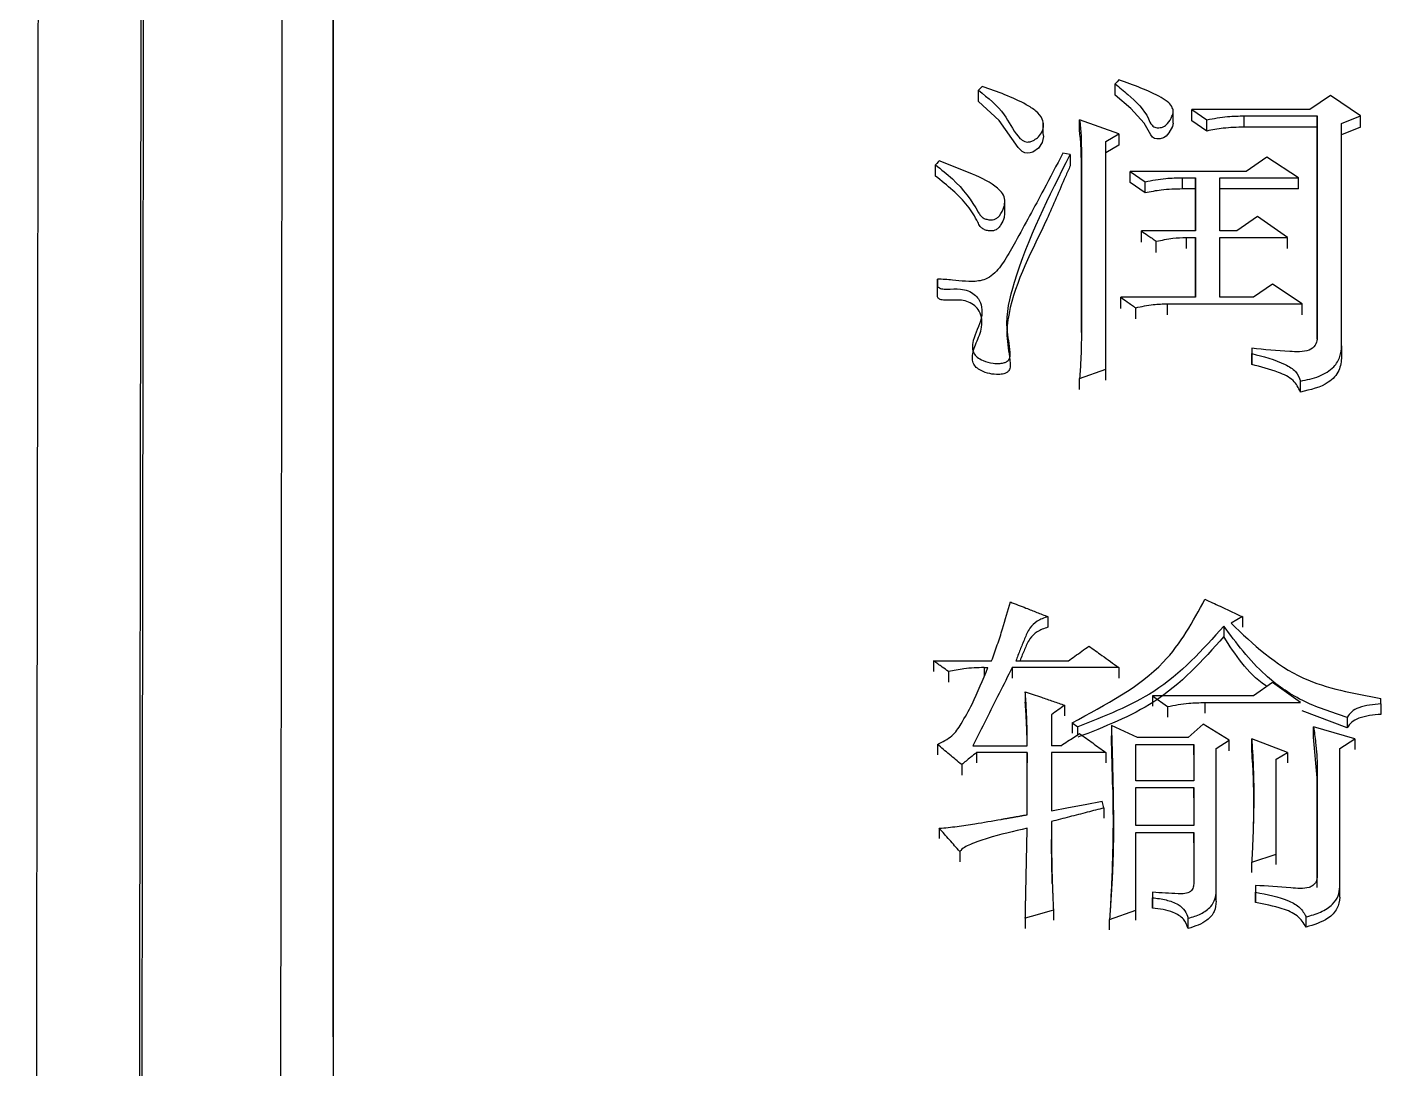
# Model space of a CAD drawing. Header units: millimetres. Extents: x 2085 to 4229, y 754 to 2271.
# Drawn here: x 2586.85 to 2594.68, y 2084.4 to 2090.42 of the extents above; entities that cross this region are included whole.
import ezdxf

# ---------------------------------------------------------------- set-up
doc = ezdxf.new("R2010")
doc.units = ezdxf.units.MM

msp = doc.modelspace()

# ---------------------------------------------------------------- linework, layer by layer
at = {"color": 7, "linetype": 'Continuous', "lineweight": 25}
for p, q in [((2592.3713, 2090.0774), (2592.3497, 2090.0551)), ((2592.3497, 2089.9898), (2592.3497, 2090.0551)), ((2593.1393, 2090.0268), (2593.1393, 2090.0922)), ((2594.3833, 2090.0255), (2594.2643, 2089.9438)), ((2594.5564, 2089.9067), (2594.3833, 2090.0255)), ((2593.1609, 2089.8027), (2592.9338, 2089.8844)), ((2592.9338, 2089.8193), (2592.9338, 2089.8844)), ((2593.475, 2089.8649), (2593.475, 2089.9305)), ((2593.5828, 2089.9439), (2593.6694, 2089.8844)), ((2594.2643, 2089.9438), (2593.5828, 2089.9439)), ((2593.5828, 2089.8786), (2593.5828, 2089.9439)), ((2593.6694, 2089.8193), (2593.5828, 2089.8786)), ((2593.6694, 2089.8193), (2593.6694, 2089.8844)), ((2593.8857, 2089.9067), (2594.3076, 2089.9067)), ((2593.8857, 2089.8416), (2593.8857, 2089.9067)), ((2594.3076, 2089.9067), (2594.3076, 2088.6173)), ((2594.3076, 2089.8416), (2594.3076, 2089.9067)), ((2594.4482, 2089.8621), (2594.5564, 2089.9067)), ((2594.5564, 2089.8416), (2594.5564, 2089.9067)), ((2592.7229, 2089.8064), (2592.7229, 2089.8715)), ((2593.0852, 2089.758), (2593.1609, 2089.8027)), ((2593.1609, 2089.8027), (2593.1609, 2089.7376)), ((2594.3076, 2089.8416), (2593.8857, 2089.8416)), ((2594.3076, 2088.6172), (2594.3076, 2089.8416)), ((2594.4482, 2088.5794), (2594.4482, 2089.8621)), ((2594.5564, 2089.8416), (2594.4482, 2089.797)), ((2593.0852, 2088.4431), (2593.0852, 2089.758)), ((2593.1609, 2089.7376), (2593.0852, 2089.693)), ((2592.8797, 2089.6835), (2592.8364, 2089.691)), ((2592.8797, 2089.6835), (2592.8797, 2089.6187)), ((2592.9446, 2089.6761), (2592.9446, 2088.6551)), ((2592.9446, 2089.6112), (2592.9446, 2089.6761)), ((2594.0155, 2089.6686), (2593.8965, 2089.5866)), ((2594.1994, 2089.5493), (2594.0155, 2089.6686)), ((2592.1009, 2089.5592), (2592.1009, 2089.624)), ((2592.9446, 2088.6551), (2592.9446, 2089.6112)), ((2593.2259, 2089.5866), (2593.3124, 2089.5269)), ((2593.8965, 2089.5866), (2593.2259, 2089.5866)), ((2593.2259, 2089.5218), (2593.2259, 2089.5866)), ((2593.3124, 2089.4622), (2593.2259, 2089.5218)), ((2593.3124, 2089.4622), (2593.3124, 2089.5269)), ((2593.5287, 2089.5493), (2593.6045, 2089.5493)), ((2593.5287, 2089.4846), (2593.5287, 2089.5493)), ((2593.6045, 2089.4846), (2593.5287, 2089.4846)), ((2593.6045, 2089.5493), (2593.6045, 2089.2425)), ((2593.6045, 2089.4846), (2593.6045, 2089.5493)), ((2593.6045, 2089.2425), (2593.6045, 2089.4846)), ((2593.7451, 2089.5493), (2594.1994, 2089.5493)), ((2593.7451, 2089.2425), (2593.7451, 2089.5493)), ((2594.1994, 2089.4846), (2593.7451, 2089.4846)), ((2594.1994, 2089.4846), (2594.1994, 2089.5493)), ((2592.5017, 2089.3504), (2592.5018, 2089.4152)), ((2593.9614, 2089.3249), (2593.8424, 2089.2425)), ((2594.1345, 2089.205), (2593.9614, 2089.3249)), ((2593.6045, 2089.2425), (2593.2908, 2089.2425)), ((2593.2908, 2089.1782), (2593.2908, 2089.2425)), ((2593.3773, 2089.1183), (2593.3773, 2089.1824)), ((2593.5504, 2089.205), (2593.6045, 2089.205)), ((2593.5504, 2089.205), (2593.5504, 2089.1407)), ((2593.6045, 2089.205), (2593.6045, 2088.859)), ((2593.6045, 2089.1407), (2593.6045, 2089.205)), ((2593.8424, 2089.2425), (2593.7451, 2089.2425)), ((2593.7451, 2089.205), (2594.1345, 2089.205)), ((2593.7451, 2088.859), (2593.7451, 2089.205)), ((2594.1345, 2089.1407), (2594.1345, 2089.205)), ((2593.6045, 2088.859), (2593.6045, 2089.1407)), ((2592.1117, 2088.8705), (2592.1117, 2088.9343)), ((2594.048, 2088.9343), (2593.9398, 2088.859)), ((2594.2211, 2088.8212), (2594.048, 2088.9343)), ((2593.6045, 2088.859), (2593.1718, 2088.859)), ((2593.1718, 2088.7952), (2593.1718, 2088.859)), ((2593.9398, 2088.859), (2593.7451, 2088.859)), ((2593.2583, 2088.735), (2593.2583, 2088.7986)), ((2593.4422, 2088.8212), (2594.2211, 2088.8212)), ((2593.4422, 2088.7575), (2593.4422, 2088.8212)), ((2594.2211, 2088.7576), (2594.2211, 2088.8212)), ((2593.929, 2088.5643), (2593.929, 2088.534)), ((2593.929, 2088.5643), (2593.929, 2088.501)), ((2594.4482, 2088.5794), (2594.4482, 2088.5161)), ((2593.929, 2088.4706), (2593.929, 2088.534)), ((2592.9338, 2088.3899), (2593.0852, 2088.4431)), ((2592.9338, 2088.3269), (2592.9338, 2088.3899)), ((2593.0852, 2088.3799), (2593.0852, 2088.4431)), ((2594.2102, 2088.3116), (2594.2102, 2088.3748)), ((2592.7499, 2087.0144), (2592.7499, 2086.953)), ((2593.8749, 2087.0144), (2593.81, 2086.9758)), ((2593.8749, 2087.0144), (2593.8749, 2086.9533)), ((2593.7667, 2086.9603), (2593.7667, 2086.8992)), ((2592.0901, 2086.759), (2592.4254, 2086.759)), ((2592.0901, 2086.759), (2592.0901, 2086.6982)), ((2592.566, 2086.759), (2592.8689, 2086.759)), ((2592.1766, 2086.6969), (2592.1766, 2086.6362)), ((2592.3821, 2086.7202), (2592.4038, 2086.7202)), ((2592.3821, 2086.7202), (2592.3821, 2086.6705)), ((2593.161, 2086.7202), (2592.5444, 2086.7202)), ((2592.5444, 2086.7202), (2592.5444, 2086.6595)), ((2593.161, 2086.7202), (2593.161, 2086.6595)), ((2594.048, 2086.6348), (2593.9398, 2086.5571)), ((2594.2103, 2086.5182), (2594.048, 2086.6348)), ((2592.6201, 2086.5804), (2592.6201, 2086.5199)), ((2593.3557, 2086.5571), (2593.4422, 2086.4949)), ((2593.9398, 2086.5571), (2593.3557, 2086.5571)), ((2593.3557, 2086.5571), (2593.3557, 2086.4966)), ((2593.6586, 2086.5182), (2594.2103, 2086.5182)), ((2593.6586, 2086.5182), (2593.6586, 2086.4578)), ((2594.6754, 2086.5104), (2594.6754, 2086.5416)), ((2594.6754, 2086.5104), (2594.6754, 2086.45)), ((2592.7716, 2086.4482), (2592.7716, 2086.269)), ((2592.8473, 2086.5027), (2592.8473, 2086.4422)), ((2593.4422, 2086.4949), (2593.4422, 2086.4345)), ((2594.4807, 2086.372), (2594.2205, 2086.4704)), ((2594.4807, 2086.4326), (2594.4807, 2086.3723)), ((2592.8905, 2086.4015), (2592.923, 2086.3781)), ((2592.923, 2086.3321), (2592.923, 2086.3781)), ((2593.2691, 2086.3158), (2593.1177, 2086.3859)), ((2593.1177, 2086.3859), (2593.1177, 2086.3256)), ((2593.6478, 2086.3937), (2593.5612, 2086.3158)), ((2593.7992, 2086.3002), (2593.6478, 2086.3937)), ((2594.524, 2086.308), (2594.286, 2086.3781)), ((2594.286, 2086.3179), (2594.286, 2086.3781)), ((2592.1117, 2086.2767), (2592.1117, 2086.2166)), ((2593.2583, 2086.2768), (2593.5937, 2086.2768)), ((2593.2583, 2086.0659), (2593.2583, 2086.2768)), ((2593.5612, 2086.3158), (2593.2691, 2086.3158)), ((2593.5937, 2086.2768), (2593.5937, 2086.0659)), ((2593.5937, 2086.2166), (2593.5937, 2086.2768)), ((2593.7235, 2086.2534), (2593.7992, 2086.3002)), ((2593.7992, 2086.24), (2593.7992, 2086.3002)), ((2594.1345, 2086.23), (2593.929, 2086.308)), ((2593.929, 2086.2475), (2593.929, 2086.308)), ((2594.3076, 2086.0838), (2594.286, 2086.3175)), ((2594.4374, 2086.2534), (2594.524, 2086.308)), ((2594.524, 2086.308), (2594.524, 2086.2478)), ((2592.3172, 2086.269), (2592.6309, 2086.269)), ((2592.6309, 2086.23), (2592.3389, 2086.23)), ((2592.3389, 2086.23), (2592.3389, 2086.1699)), ((2592.6309, 2085.8701), (2592.6309, 2086.23)), ((2592.6309, 2086.23), (2592.6309, 2086.1699)), ((2592.8256, 2086.269), (2592.7716, 2086.269)), ((2593.0853, 2086.23), (2592.7716, 2086.23)), ((2592.7716, 2086.23), (2592.7716, 2085.8936)), ((2593.0853, 2086.23), (2593.0853, 2086.1699)), ((2593.7235, 2085.4299), (2593.7235, 2086.2534)), ((2593.9329, 2086.1715), (2593.929, 2086.2475)), ((2594.0696, 2086.1909), (2594.1345, 2086.23)), ((2594.1345, 2086.23), (2594.1345, 2086.1699)), ((2594.4374, 2085.4536), (2594.4374, 2086.2534)), ((2592.2523, 2086.1597), (2592.2523, 2086.0997)), ((2594.3076, 2086.1441), (2594.3076, 2085.5087)), ((2594.3076, 2086.0841), (2594.3076, 2086.1441)), ((2593.5937, 2086.0659), (2593.2583, 2086.0659)), ((2594.3076, 2085.4493), (2594.3076, 2086.0838)), ((2593.2583, 2086.0268), (2593.5937, 2086.0268)), ((2593.2583, 2085.8074), (2593.2583, 2086.0268)), ((2593.5937, 2086.0268), (2593.5937, 2085.8074)), ((2593.5937, 2085.967), (2593.5937, 2086.0268)), ((2593.0744, 2085.9093), (2593.0636, 2085.9485)), ((2593.0744, 2085.9093), (2593.0744, 2085.8497)), ((2593.5937, 2085.8074), (2593.2583, 2085.8074)), ((2592.1225, 2085.7917), (2592.1225, 2085.7322)), ((2593.2583, 2085.7681), (2593.5937, 2085.7681)), ((2593.2583, 2085.3195), (2593.2583, 2085.7681)), ((2593.5937, 2085.7681), (2593.5937, 2085.4772)), ((2593.5937, 2085.7087), (2593.5937, 2085.7681)), ((2592.2415, 2085.6582), (2592.2415, 2085.5989)), ((2593.929, 2085.5953), (2594.0696, 2085.6425)), ((2593.929, 2085.5361), (2593.929, 2085.5953)), ((2594.0696, 2085.5832), (2594.0696, 2085.6425)), ((2593.3557, 2085.4221), (2593.3557, 2085.3905)), ((2593.3557, 2085.4221), (2593.3557, 2085.3631)), ((2593.7235, 2085.3709), (2593.7235, 2085.4299)), ((2593.9506, 2085.4614), (2593.9506, 2085.4221)), ((2593.9506, 2085.4614), (2593.9506, 2085.4024)), ((2593.9506, 2085.3627), (2593.9506, 2085.4221)), ((2594.4374, 2085.3945), (2594.4374, 2085.4536)), ((2593.3557, 2085.3312), (2593.3557, 2085.3905)), ((2592.6201, 2085.2722), (2592.6201, 2085.2134)), ((2592.7824, 2085.3195), (2592.7824, 2085.2607)), ((2593.1069, 2085.2643), (2593.2583, 2085.3195)), ((2593.1069, 2085.2055), (2593.1069, 2085.2643)), ((2593.2583, 2085.2607), (2593.2583, 2085.3195)), ((2593.5612, 2085.213), (2593.5612, 2085.2722)), ((2594.2427, 2085.2209), (2594.2427, 2085.2801))]:
    msp.add_line(p, q, dxfattribs=at)
at = {"color": 7, "linetype": 'Continuous', "lineweight": 25, "flags": 128}
for points in [[(2593.1609, 2090.1144), (2593.1501, 2090.1033), (2593.1393, 2090.0922)], [(2592.7213, 2089.805), (2592.7248, 2089.7872), (2592.7181, 2089.7527), (2592.6959, 2089.7211), (2592.6636, 2089.6982), (2592.649, 2089.6928), (2592.6341, 2089.691), (2592.6178, 2089.694), (2592.6026, 2089.7015), (2592.5783, 2089.724), (2592.4691, 2089.8804), (2592.3497, 2089.9898), (2592.3497, 2089.9898)], [(2593.4737, 2089.8651), (2593.4701, 2089.8448), (2593.4501, 2089.8087), (2593.4343, 2089.7898), (2593.4188, 2089.7794), (2593.3994, 2089.7738), (2593.3802, 2089.7736), (2593.3668, 2089.7771), (2593.3557, 2089.784), (2593.345, 2089.7976), (2593.3063, 2089.8644), (2593.2304, 2089.949), (2593.1394, 2090.0268), (2593.1394, 2090.0268)], [(2592.1225, 2089.6463), (2592.117, 2089.6406), (2592.109, 2089.6323), (2592.1009, 2089.6239)], [(2592.1117, 2088.9006), (2592.1117, 2088.9243), (2592.1117, 2088.9645)], [(2592.8905, 2086.4015), (2592.8905, 2086.3746), (2592.8905, 2086.3577), (2592.8905, 2086.3412)], [(2592.7716, 2085.8936), (2592.8689, 2085.9119), (2592.9663, 2085.9302), (2593.0636, 2085.9485)], [(2592.7824, 2085.3195), (2592.7354, 2085.3058), (2592.6884, 2085.2921), (2592.6201, 2085.2722)]]:
    msp.add_lwpolyline(points, dxfattribs=at)
at = {"color": 7, "linetype": 'Continuous', "lineweight": 25}
for points, knots in [([(2588.6191, 2115.6775), (2588.6191, 2115.5735), (2588.6192, 2115.0527), (2588.6192, 2113.6858), (2588.6193, 2111.5259), (2588.6193, 2108.9075), (2588.6194, 2106.445), (2588.6194, 2102.9372), (2588.6194, 2099.7942), (2588.6195, 2095.4791), (2588.6195, 2090.792), (2588.6196, 2085.6598), (2588.6196, 2080.2363), (2588.6197, 2075.6776), (2588.6197, 2069.7551), (2588.6198, 2064.8493), (2588.6199, 2058.1704), (2588.62, 2053.8776), (2588.62, 2050.8765)], [0, 0, 0, 0, 0.020124, 0.100733, 0.181328, 0.221587, 0.302184, 0.342442, 0.423039, 0.463298, 0.543894, 0.624491, 0.664749, 0.745346, 0.785604, 0.8662, 0.906458, 1, 1, 1, 1]), ([(2588.6196, 2084.5875), (2588.6196, 2085.7722), (2588.6195, 2088.0257), (2588.6195, 2092.066), (2588.6195, 2095.7736), (2588.6194, 2100.0082), (2588.6194, 2103.0822), (2588.6194, 2106.4944), (2588.6193, 2109.4718), (2588.6192, 2111.8152), (2588.6192, 2113.7557), (2588.6191, 2114.4894), (2588.6191, 2114.9862)], [0, 0, 0, 0, 0.072858, 0.13859, 0.270184, 0.335916, 0.467513, 0.533245, 0.664841, 0.796434, 0.862166, 1, 1, 1, 1]), ([(2586.9505, 2114.7295), (2586.9506, 2114.7578), (2586.9509, 2114.8462), (2586.9496, 2113.8599), (2586.9466, 2111.847), (2586.942, 2108.7843), (2586.9368, 2105.396), (2586.9317, 2102.0587), (2586.927, 2098.989), (2586.9215, 2095.3456), (2586.9149, 2091.0749), (2586.9077, 2086.4291), (2586.9, 2081.4823), (2586.8918, 2076.312), (2586.8828, 2070.6277), (2586.8729, 2064.4306), (2586.8622, 2057.7468), (2586.8546, 2053.0561), (2586.8508, 2050.662)], [0, 0, 0, 0, 0.039342, 0.122943, 0.206183, 0.289063, 0.371582, 0.416612, 0.465601, 0.518547, 0.575452, 0.636313, 0.690059, 0.746552, 0.805793, 0.867782, 0.932518, 1, 1, 1, 1]), ([(2587.4558, 2050.5265), (2587.4603, 2053.8258), (2587.4695, 2060.4242), (2587.4824, 2069.8543), (2587.4944, 2078.7349), (2587.5054, 2086.8926), (2587.5151, 2094.1929), (2587.5234, 2100.5107), (2587.5301, 2105.7328), (2587.5352, 2109.7893), (2587.5384, 2112.5373), (2587.5398, 2113.9834), (2587.5394, 2113.9601), (2587.5393, 2113.9514)], [0, 0, 0, 0, 0.094309, 0.188619, 0.282928, 0.377238, 0.471547, 0.565857, 0.660166, 0.754475, 0.848785, 0.943094, 1, 1, 1, 1]), ([(2587.4697, 2050.4778), (2587.473, 2052.8635), (2587.4795, 2057.5701), (2587.4888, 2064.3193), (2587.4975, 2070.6619), (2587.5055, 2076.557), (2587.5128, 2081.9877), (2587.5205, 2087.7206), (2587.5282, 2093.4893), (2587.5354, 2098.9696), (2587.5412, 2103.4367), (2587.5457, 2106.9598), (2587.5489, 2109.6218), (2587.5512, 2111.5247), (2587.5525, 2112.7434), (2587.5531, 2113.4604), (2587.5529, 2113.4913), (2587.5528, 2113.506)], [0, 0, 0, 0, 0.06854, 0.13522, 0.200041, 0.263001, 0.324101, 0.38334, 0.468684, 0.549845, 0.626823, 0.699617, 0.768227, 0.832652, 0.892892, 0.948946, 1, 1, 1, 1]), ([(2588.3509, 2112.7522), (2588.351, 2112.7642), (2588.3513, 2112.8765), (2588.351, 2112.5238), (2588.3506, 2111.9539), (2588.35, 2111.4072), (2588.3493, 2110.733), (2588.3483, 2109.9249), (2588.3472, 2108.985), (2588.3459, 2107.9134), (2588.3438, 2106.2039), (2588.3405, 2103.5177), (2588.3353, 2099.3679), (2588.3286, 2094.1516), (2588.3212, 2088.5447), (2588.3136, 2082.8675), (2588.3062, 2077.4004), (2588.298, 2071.3875), (2588.2889, 2064.8399), (2588.2792, 2057.7971), (2588.2724, 2052.8548), (2588.2689, 2050.3407)], [0, 0, 0, 0, 0.008365, 0.077995, 0.107986, 0.138061, 0.168221, 0.198465, 0.228793, 0.259205, 0.289702, 0.358895, 0.433683, 0.514064, 0.600037, 0.66048, 0.723411, 0.788828, 0.856732, 0.927123, 1, 1, 1, 1]), ([(2593.1394, 2090.0922), (2593.1639, 2090.072), (2593.2378, 2090.011), (2593.3195, 2089.9329), (2593.343, 2089.8601), (2593.3615, 2089.8439), (2593.3755, 2089.8388), (2593.3916, 2089.8376), (2593.4091, 2089.8401), (2593.4274, 2089.8479), (2593.4497, 2089.8694), (2593.4654, 2089.8974), (2593.4776, 2089.9291), (2593.4708, 2089.9568), (2593.4486, 2089.9872), (2593.3851, 2090.0259), (2593.2879, 2090.0696), (2593.2034, 2090.0994), (2593.1609, 2090.1144)], [0, 0, 0, 0, 0.109185, 0.329159, 0.383764, 0.397994, 0.412315, 0.428913, 0.44575, 0.465116, 0.490353, 0.552222, 0.585254, 0.61868, 0.660425, 0.720614, 0.859403, 1, 1, 1, 1]), ([(2592.3497, 2090.0551), (2592.4047, 2090.0107), (2592.5022, 2089.9321), (2592.5488, 2089.8189), (2592.5965, 2089.7691), (2592.6169, 2089.7584), (2592.6349, 2089.7547), (2592.6541, 2089.7584), (2592.6755, 2089.7687), (2592.6998, 2089.7877), (2592.7208, 2089.8168), (2592.7269, 2089.8527), (2592.7193, 2089.8946), (2592.6834, 2089.9372), (2592.5699, 2090.0067), (2592.4593, 2090.046), (2592.3713, 2090.0774)], [0, 0, 0, 0, 0.207529, 0.367372, 0.400836, 0.41667, 0.431354, 0.448141, 0.466694, 0.497248, 0.538464, 0.578549, 0.619959, 0.682145, 0.746849, 1, 1, 1, 1]), ([(2592.9338, 2089.8844), (2592.9371, 2089.8549), (2592.9427, 2089.8055), (2592.9439, 2089.7359), (2592.9444, 2089.6961), (2592.9446, 2089.6761)], [0, 0, 0, 0, 0.426865, 0.713404, 1, 1, 1, 1]), ([(2593.6694, 2089.8844), (2593.7091, 2089.8918), (2593.7803, 2089.905), (2593.8534, 2089.9062), (2593.8857, 2089.9067)], [0, 0, 0, 0, 0.558835, 1, 1, 1, 1]), ([(2592.9446, 2089.6112), (2592.9444, 2089.6261), (2592.9439, 2089.6682), (2592.9432, 2089.7377), (2592.9369, 2089.7921), (2592.9338, 2089.8193)], [0, 0, 0, 0, 0.213578, 0.606407, 1, 1, 1, 1]), ([(2593.8857, 2089.8416), (2593.8446, 2089.8407), (2593.7714, 2089.8391), (2593.7005, 2089.8253), (2593.6694, 2089.8193)], [0, 0, 0, 0, 0.561085, 1, 1, 1, 1]), ([(2592.1009, 2089.6239), (2592.1344, 2089.5975), (2592.2358, 2089.5175), (2592.3152, 2089.4133), (2592.359, 2089.3314), (2592.3763, 2089.3168), (2592.3977, 2089.3084), (2592.4196, 2089.3056), (2592.4397, 2089.3081), (2592.4574, 2089.3163), (2592.4806, 2089.3395), (2592.497, 2089.3753), (2592.5049, 2089.4195), (2592.4912, 2089.4584), (2592.4352, 2089.517), (2592.3047, 2089.5772), (2592.1869, 2089.6219), (2592.1225, 2089.6463)], [0, 0, 0, 0, 0.118687, 0.359196, 0.382949, 0.402078, 0.421221, 0.441113, 0.455768, 0.470499, 0.490908, 0.548405, 0.590663, 0.633125, 0.674263, 0.821869, 1, 1, 1, 1]), ([(2592.8364, 2089.691), (2592.8, 2089.6209), (2592.7112, 2089.45), (2592.5985, 2089.244), (2592.5066, 2089.0781), (2592.4526, 2089.0026), (2592.3954, 2088.9626), (2592.3143, 2088.944), (2592.2195, 2088.9583), (2592.1408, 2088.9628), (2592.1117, 2088.9645)], [0, 0, 0, 0, 0.2217717, 0.5408252, 0.6535026, 0.7489436, 0.7896473, 0.8225494, 0.93445, 1, 1, 1, 1]), ([(2592.1117, 2088.9343), (2592.1118, 2088.9309), (2592.1121, 2088.925), (2592.1167, 2088.9175), (2592.1242, 2088.912), (2592.1408, 2088.9065), (2592.1827, 2088.9051), (2592.2349, 2088.91), (2592.2904, 2088.8982), (2592.3266, 2088.8778), (2592.3549, 2088.8454), (2592.3724, 2088.798), (2592.3669, 2088.7144), (2592.3224, 2088.6394), (2592.3117, 2088.5703), (2592.3197, 2088.5368), (2592.3411, 2088.5111), (2592.3802, 2088.4896), (2592.4271, 2088.4772), (2592.47, 2088.4754), (2592.4977, 2088.4803), (2592.5151, 2088.4882), (2592.5259, 2088.4984), (2592.534, 2088.5162), (2592.5317, 2088.5765), (2592.4973, 2088.7207), (2592.5928, 2089.1188), (2592.7575, 2089.4429), (2592.8797, 2089.6835)], [0, 0, 0, 0, 0.005261, 0.008837, 0.012422, 0.017277, 0.029828, 0.061172, 0.078769, 0.096459, 0.112862, 0.137643, 0.170618, 0.238675, 0.261666, 0.275651, 0.289759, 0.306991, 0.331345, 0.347224, 0.357105, 0.364402, 0.370592, 0.376767, 0.392657, 0.46137, 0.600195, 1, 1, 1, 1]), ([(2592.8797, 2089.6187), (2592.8705, 2089.5982), (2592.8243, 2089.4961), (2592.7083, 2089.2124), (2592.5369, 2088.91), (2592.5068, 2088.6206), (2592.5316, 2088.5164), (2592.5339, 2088.4532), (2592.5261, 2088.4349), (2592.5138, 2088.4239), (2592.4932, 2088.4156), (2592.459, 2088.4114), (2592.4131, 2088.4166), (2592.3687, 2088.4316), (2592.3351, 2088.4531), (2592.3163, 2088.4804), (2592.3108, 2088.5299), (2592.3367, 2088.599), (2592.3708, 2088.6741), (2592.3705, 2088.7416), (2592.3521, 2088.7863), (2592.3217, 2088.818), (2592.2836, 2088.8365), (2592.2386, 2088.8444), (2592.1994, 2088.8429), (2592.166, 2088.8419), (2592.1445, 2088.8427), (2592.129, 2088.8462), (2592.1197, 2088.8509), (2592.1137, 2088.8577), (2592.1117, 2088.8646), (2592.1117, 2088.8689), (2592.1117, 2088.8704)], [0, 0, 0, 0, 0.033509, 0.167495, 0.460572, 0.533975, 0.607467, 0.62244, 0.629349, 0.63632, 0.644144, 0.656215, 0.676583, 0.698156, 0.712672, 0.727345, 0.74395, 0.787231, 0.835835, 0.865096, 0.888822, 0.906543, 0.924342, 0.940793, 0.960202, 0.97046, 0.980426, 0.985388, 0.989354, 0.993351, 0.997673, 1, 1, 1, 1]), ([(2592.5004, 2089.3504), (2592.5, 2089.3399), (2592.4993, 2089.3152), (2592.4844, 2089.285), (2592.4679, 2089.2615), (2592.4526, 2089.2491), (2592.4359, 2089.243), (2592.4167, 2089.2414), (2592.3954, 2089.2447), (2592.3741, 2089.2537), (2592.3563, 2089.2702), (2592.3341, 2089.3172), (2592.2898, 2089.3906), (2592.202, 2089.4779), (2592.1348, 2089.5319), (2592.1009, 2089.5592)], [0, 0, 0, 0, 0.057364, 0.135452, 0.174054, 0.20354, 0.227011, 0.250403, 0.283482, 0.316855, 0.35045, 0.398369, 0.589542, 0.793116, 1, 1, 1, 1]), ([(2593.3124, 2089.5269), (2593.3521, 2089.5343), (2593.4233, 2089.5476), (2593.4965, 2089.5487), (2593.5287, 2089.5493)], [0, 0, 0, 0, 0.558836, 1, 1, 1, 1]), ([(2593.5287, 2089.4846), (2593.4876, 2089.4837), (2593.4144, 2089.4821), (2593.3435, 2089.4683), (2593.3124, 2089.4622)], [0, 0, 0, 0, 0.561086, 1, 1, 1, 1]), ([(2593.2908, 2089.2425), (2593.3031, 2089.2339), (2593.3237, 2089.2196), (2593.3526, 2089.1996), (2593.3691, 2089.1882), (2593.3773, 2089.1824)], [0, 0, 0, 0, 0.42837, 0.714189, 1, 1, 1, 1]), ([(2593.3773, 2089.1824), (2593.409, 2089.1893), (2593.4657, 2089.2015), (2593.5244, 2089.2039), (2593.5504, 2089.205)], [0, 0, 0, 0, 0.558879, 1, 1, 1, 1]), ([(2592.1117, 2088.9645), (2592.1117, 2088.9588), (2592.1117, 2088.9488), (2592.1117, 2088.9387), (2592.1117, 2088.9343)], [0, 0, 0, 0, 0.56, 1, 1, 1, 1]), ([(2593.1718, 2088.859), (2593.1841, 2088.8503), (2593.2047, 2088.836), (2593.2336, 2088.8159), (2593.2501, 2088.8044), (2593.2583, 2088.7986)], [0, 0, 0, 0, 0.428365, 0.714185, 1, 1, 1, 1]), ([(2593.2583, 2088.7986), (2593.2919, 2088.806), (2593.3521, 2088.8192), (2593.4146, 2088.8206), (2593.4422, 2088.8212)], [0, 0, 0, 0, 0.558545, 1, 1, 1, 1]), ([(2592.9446, 2088.6551), (2592.9443, 2088.6286), (2592.9438, 2088.5755), (2592.9404, 2088.4871), (2592.9362, 2088.4253), (2592.9338, 2088.3899)], [0, 0, 0, 0, 0.300385, 0.600783, 1, 1, 1, 1]), ([(2594.3076, 2088.6173), (2594.3047, 2088.605), (2594.2989, 2088.58), (2594.2607, 2088.5487), (2594.2044, 2088.5435), (2594.094, 2088.5473), (2594.002, 2088.5568), (2593.929, 2088.5643)], [0, 0, 0, 0, 0.110883, 0.226049, 0.356903, 0.489202, 1, 1, 1, 1]), ([(2594.2102, 2088.3748), (2594.2473, 2088.3823), (2594.32, 2088.397), (2594.4029, 2088.4491), (2594.4435, 2088.5152), (2594.4466, 2088.5581), (2594.4482, 2088.5794)], [0, 0, 0, 0, 0.292671, 0.574804, 0.788903, 1, 1, 1, 1]), ([(2593.929, 2088.534), (2593.9954, 2088.5171), (2594.087, 2088.4938), (2594.1877, 2088.4337), (2594.2029, 2088.3941), (2594.2102, 2088.3748)], [0, 0, 0, 0, 0.572938, 0.791384, 1, 1, 1, 1]), ([(2593.929, 2088.5009), (2593.929, 2088.4952), (2593.929, 2088.4851), (2593.929, 2088.4751), (2593.929, 2088.4706)], [0, 0, 0, 0, 0.56, 1, 1, 1, 1]), ([(2594.2102, 2088.3116), (2594.1988, 2088.3358), (2594.1752, 2088.3856), (2594.065, 2088.4357), (2593.9809, 2088.4573), (2593.929, 2088.4706)], [0, 0, 0, 0, 0.2654466, 0.5469642, 1, 1, 1, 1]), ([(2594.4482, 2088.516), (2594.4456, 2088.4889), (2594.4402, 2088.4339), (2594.3621, 2088.3461), (2594.2685, 2088.3248), (2594.2102, 2088.3116)], [0, 0, 0, 0, 0.269364, 0.545159, 1, 1, 1, 1]), ([(2592.4254, 2086.759), (2592.4366, 2086.7899), (2592.4589, 2086.8517), (2592.4959, 2086.965), (2592.5191, 2087.0478), (2592.5336, 2087.0994)], [0, 0, 0, 0, 0.274107, 0.548239, 1, 1, 1, 1]), ([(2592.5336, 2087.0994), (2592.5637, 2087.0876), (2592.6148, 2087.0675), (2592.6869, 2087.0392), (2592.7289, 2087.0227), (2592.7499, 2087.0144)], [0, 0, 0, 0, 0.417909, 0.708955, 1, 1, 1, 1]), ([(2592.8905, 2086.4015), (2593.086, 2086.5057), (2593.4291, 2086.6887), (2593.5895, 2086.9866), (2593.6586, 2087.1148)], [0, 0, 0, 0, 0.5695969, 1, 1, 1, 1]), ([(2593.6586, 2087.1148), (2593.6876, 2087.1014), (2593.7382, 2087.0779), (2593.8103, 2087.0444), (2593.8534, 2087.0244), (2593.8749, 2087.0144)], [0, 0, 0, 0, 0.402386, 0.701193, 1, 1, 1, 1]), ([(2592.7499, 2087.0144), (2592.7286, 2087.0069), (2592.6867, 2086.9923), (2592.6396, 2086.9451), (2592.6162, 2086.8858), (2592.5894, 2086.8228), (2592.5738, 2086.7802), (2592.566, 2086.759)], [0, 0, 0, 0, 0.178456, 0.349692, 0.567005, 0.783635, 1, 1, 1, 1]), ([(2592.7499, 2086.953), (2592.7286, 2086.9455), (2592.6867, 2086.9309), (2592.6396, 2086.8838), (2592.6163, 2086.8245), (2592.5976, 2086.7819), (2592.5893, 2086.7598), (2592.589, 2086.759)], [0, 0, 0, 0, 0.225395, 0.441569, 0.715814, 0.989183, 1, 1, 1, 1]), ([(2593.7667, 2086.9603), (2593.6443, 2086.8229), (2593.4221, 2086.5735), (2593.0776, 2086.4387), (2592.923, 2086.3781)], [0, 0, 0, 0, 0.551113, 1, 1, 1, 1]), ([(2594.4807, 2086.4326), (2594.3912, 2086.4616), (2594.2142, 2086.5188), (2593.9607, 2086.6992), (2593.8399, 2086.8618), (2593.7667, 2086.9603)], [0, 0, 0, 0, 0.288018, 0.569196, 1, 1, 1, 1]), ([(2593.81, 2086.9758), (2593.9374, 2086.8548), (2594.1686, 2086.635), (2594.5183, 2086.5705), (2594.6754, 2086.5416)], [0, 0, 0, 0, 0.550671, 1, 1, 1, 1]), ([(2592.8689, 2086.759), (2592.8814, 2086.7679), (2592.9075, 2086.7866), (2592.9471, 2086.815), (2592.9743, 2086.8345), (2592.9879, 2086.8442)], [0, 0, 0, 0, 0.314652, 0.657325, 1, 1, 1, 1]), ([(2593.7667, 2086.899), (2593.6443, 2086.7617), (2593.422, 2086.5126), (2593.0776, 2086.378), (2592.923, 2086.3176)], [0, 0, 0, 0, 0.5510086, 1, 1, 1, 1]), ([(2592.9879, 2086.8442), (2593.0129, 2086.8263), (2593.0542, 2086.7967), (2593.1119, 2086.7554), (2593.1446, 2086.7319), (2593.161, 2086.7202)], [0, 0, 0, 0, 0.432644, 0.716322, 1, 1, 1, 1]), ([(2594.0154, 2086.6114), (2594.0129, 2086.6131), (2593.9016, 2086.6893), (2593.8334, 2086.7953), (2593.7667, 2086.899)], [0, 0, 0, 0, 0.0224538, 1, 1, 1, 1]), ([(2592.1766, 2086.6969), (2592.1642, 2086.7058), (2592.1436, 2086.7205), (2592.1148, 2086.7412), (2592.0983, 2086.7531), (2592.0901, 2086.759)], [0, 0, 0, 0, 0.428361, 0.714181, 1, 1, 1, 1]), ([(2592.1117, 2086.2767), (2592.1418, 2086.2914), (2592.2012, 2086.3205), (2592.2584, 2086.4084), (2592.3302, 2086.5386), (2592.375, 2086.6493), (2592.4038, 2086.7202)], [0, 0, 0, 0, 0.161067, 0.318631, 0.564031, 1, 1, 1, 1]), ([(2592.3821, 2086.7202), (2592.3431, 2086.7191), (2592.2734, 2086.7171), (2592.2061, 2086.7031), (2592.1766, 2086.6969)], [0, 0, 0, 0, 0.561073, 1, 1, 1, 1]), ([(2592.5444, 2086.7202), (2592.5193, 2086.6706), (2592.469, 2086.5707), (2592.3932, 2086.4203), (2592.3426, 2086.3194), (2592.3172, 2086.269)], [0, 0, 0, 0, 0.330678, 0.665338, 1, 1, 1, 1]), ([(2592.6309, 2086.269), (2592.6309, 2086.3023), (2592.6308, 2086.371), (2592.6269, 2086.4748), (2592.6224, 2086.5452), (2592.6201, 2086.5804)], [0, 0, 0, 0, 0.320269, 0.660054, 1, 1, 1, 1]), ([(2592.6201, 2086.5804), (2592.651, 2086.5698), (2592.7043, 2086.5516), (2592.7801, 2086.5257), (2592.8249, 2086.5103), (2592.8473, 2086.5027)], [0, 0, 0, 0, 0.4083, 0.70415, 1, 1, 1, 1]), ([(2592.6305, 2086.269), (2592.6304, 2086.2821), (2592.6302, 2086.3306), (2592.6268, 2086.4142), (2592.6223, 2086.4844), (2592.6201, 2086.5196)], [0, 0, 0, 0, 0.1572683, 0.5785381, 1, 1, 1, 1]), ([(2593.4422, 2086.4949), (2593.4833, 2086.5028), (2593.5545, 2086.5166), (2593.6276, 2086.5177), (2593.6586, 2086.5182)], [0, 0, 0, 0, 0.576908, 1, 1, 1, 1]), ([(2594.6754, 2086.5104), (2594.6313, 2086.5067), (2594.5705, 2086.5015), (2594.5036, 2086.4676), (2594.4882, 2086.4441), (2594.4807, 2086.4326)], [0, 0, 0, 0, 0.571542, 0.789948, 1, 1, 1, 1]), ([(2592.8473, 2086.5027), (2592.8347, 2086.4936), (2592.8094, 2086.4754), (2592.7842, 2086.4573), (2592.7716, 2086.4482)], [0, 0, 0, 0, 0.5000008, 1, 1, 1, 1]), ([(2594.6754, 2086.4497), (2594.6313, 2086.446), (2594.5705, 2086.4408), (2594.5036, 2086.4069), (2594.4882, 2086.3835), (2594.4807, 2086.372)], [0, 0, 0, 0, 0.5716925, 0.7900761, 1, 1, 1, 1]), ([(2593.1177, 2086.3859), (2593.1179, 2086.379), (2593.1183, 2086.3652), (2593.1189, 2086.3444), (2593.1195, 2086.3237), (2593.1201, 2086.303), (2593.1206, 2086.2857), (2593.1211, 2086.2684), (2593.1215, 2086.2545), (2593.1218, 2086.2407), (2593.1221, 2086.2303), (2593.1223, 2086.2216), (2593.1227, 2086.2095), (2593.123, 2086.1974), (2593.1234, 2086.1836), (2593.1236, 2086.1732), (2593.124, 2086.1593), (2593.1243, 2086.1455), (2593.1247, 2086.1281), (2593.1251, 2086.1143), (2593.1254, 2086.1004), (2593.1256, 2086.0917), (2593.1258, 2086.0831), (2593.126, 2086.0744), (2593.1261, 2086.0657), (2593.1263, 2086.057), (2593.1265, 2086.0484), (2593.1267, 2086.0397), (2593.1269, 2086.031), (2593.127, 2086.0224), (2593.1272, 2086.0137), (2593.1273, 2086.005), (2593.1275, 2085.9963), (2593.1277, 2085.9876), (2593.1278, 2085.979), (2593.1281, 2085.9599), (2593.1292, 2085.8869), (2593.1299, 2085.7895), (2593.1287, 2085.692), (2593.1276, 2085.6432), (2593.1267, 2085.6153), (2593.126, 2085.5943), (2593.1252, 2085.5734), (2593.1243, 2085.5525), (2593.1235, 2085.5351), (2593.1227, 2085.5176), (2593.1218, 2085.5002), (2593.1208, 2085.4827), (2593.1199, 2085.4653), (2593.1189, 2085.4478), (2593.1176, 2085.4269), (2593.1165, 2085.4094), (2593.1154, 2085.3919), (2593.1143, 2085.3745), (2593.1132, 2085.357), (2593.112, 2085.3395), (2593.1108, 2085.322), (2593.1096, 2085.3046), (2593.1083, 2085.2853), (2593.1075, 2085.273), (2593.1069, 2085.2643)], [0, 0, 0, 0, 0.018603, 0.037206, 0.055809, 0.074412, 0.093015, 0.102316, 0.120919, 0.130221, 0.139522, 0.148824, 0.153474, 0.172077, 0.181379, 0.19068, 0.199982, 0.218585, 0.227886, 0.246489, 0.255791, 0.265092, 0.269743, 0.279044, 0.288346, 0.292997, 0.302298, 0.311599, 0.31625, 0.325552, 0.334853, 0.339504, 0.348805, 0.358107, 0.362758, 0.372059, 0.409265, 0.558092, 0.632505, 0.669711, 0.688314, 0.706917, 0.72552, 0.744123, 0.762726, 0.772028, 0.790631, 0.809233, 0.818535, 0.837138, 0.855741, 0.874344, 0.883645, 0.902248, 0.920851, 0.930153, 0.948756, 0.967359, 0.97666, 1, 1, 1, 1]), ([(2594.286, 2086.3781), (2594.2902, 2086.3483), (2594.2979, 2086.2945), (2594.3055, 2086.2165), (2594.3069, 2086.1682), (2594.3076, 2086.1441)], [0, 0, 0, 0, 0.38409, 0.691775, 1, 1, 1, 1]), ([(2592.2523, 2086.1597), (2592.2289, 2086.1792), (2592.182, 2086.2182), (2592.1352, 2086.2572), (2592.1117, 2086.2767)], [0, 0, 0, 0, 0.4999998, 1, 1, 1, 1]), ([(2592.8256, 2086.269), (2592.8387, 2086.2774), (2592.8632, 2086.2934), (2592.8993, 2086.3168), (2592.9223, 2086.3317), (2592.9338, 2086.3392)], [0, 0, 0, 0, 0.36195, 0.680974, 1, 1, 1, 1]), ([(2592.9338, 2086.3392), (2592.9591, 2086.321), (2593.0095, 2086.2846), (2593.06, 2086.2482), (2593.0853, 2086.23)], [0, 0, 0, 0, 0.5, 1, 1, 1, 1]), ([(2593.1253, 2086.016), (2593.1253, 2086.0192), (2593.1234, 2086.1226), (2593.1205, 2086.2256), (2593.1177, 2086.3253)], [0, 0, 0, 0, 0.030859, 1, 1, 1, 1]), ([(2593.929, 2086.308), (2593.9304, 2086.2837), (2593.9326, 2086.2474), (2593.9348, 2086.205), (2593.9358, 2086.1838), (2593.9368, 2086.1625), (2593.9393, 2086.0988), (2593.9409, 2086.0137), (2593.9403, 2085.9163), (2593.9393, 2085.8645), (2593.9385, 2085.8341), (2593.9382, 2085.8249), (2593.9378, 2085.8127), (2593.9375, 2085.8005), (2593.937, 2085.7883), (2593.9367, 2085.7792), (2593.9364, 2085.7701), (2593.936, 2085.7579), (2593.9355, 2085.7457), (2593.935, 2085.7335), (2593.9347, 2085.7243), (2593.9342, 2085.7121), (2593.9337, 2085.6999), (2593.933, 2085.6847), (2593.9323, 2085.6694), (2593.9315, 2085.6511), (2593.9304, 2085.6264), (2593.9296, 2085.6078), (2593.929, 2085.5953)], [0, 0, 0, 0, 0.10244, 0.15366, 0.17927, 0.192075, 0.243295, 0.448194, 0.550635, 0.653077, 0.665882, 0.678687, 0.691492, 0.717102, 0.729907, 0.742712, 0.755517, 0.768321, 0.793931, 0.806736, 0.819541, 0.832346, 0.857956, 0.870761, 0.896371, 0.921981, 0.947591, 1, 1, 1, 1]), ([(2592.3389, 2086.23), (2592.3271, 2086.2204), (2592.3067, 2086.2039), (2592.2779, 2086.1805), (2592.2608, 2086.1666), (2592.2523, 2086.1597)], [0, 0, 0, 0, 0.408883, 0.704441, 1, 1, 1, 1]), ([(2593.9332, 2086.1727), (2593.9332, 2086.1728), (2593.9331, 2086.1736), (2593.9334, 2086.1684), (2593.936, 2086.1048), (2593.9394, 2085.9939), (2593.9388, 2085.8539), (2593.9371, 2085.7944), (2593.9361, 2085.7626)], [0, 0, 0, 0, 0.003713, 0.025466, 0.076389, 0.48901, 0.726573, 1, 1, 1, 1]), ([(2594.0696, 2085.6425), (2594.0696, 2085.7759), (2594.0696, 2085.9591), (2594.0696, 2086.1414), (2594.0696, 2086.1909)], [0, 0, 0, 0, 0.728341, 1, 1, 1, 1]), ([(2593.1253, 2086.0199), (2593.1253, 2086.0199), (2593.1253, 2086.0203), (2593.1253, 2086.0192), (2593.1258, 2085.9933), (2593.1277, 2085.8583), (2593.1263, 2085.6923), (2593.1207, 2085.5196), (2593.1151, 2085.4019), (2593.1124, 2085.3475), (2593.1115, 2085.3305), (2593.1114, 2085.3283), (2593.1114, 2085.3283), (2593.1114, 2085.3283)], [0, 0, 0, 0, 0.000503, 0.007261, 0.013576, 0.221535, 0.500861, 0.756485, 0.9233, 0.984677, 0.995082, 0.99888, 1, 1, 1, 1]), ([(2593.0744, 2085.9093), (2593.0424, 2085.901), (2592.9759, 2085.8838), (2592.8749, 2085.8577), (2592.806, 2085.8398), (2592.7716, 2085.8309)], [0, 0, 0, 0, 0.317295, 0.658647, 1, 1, 1, 1]), ([(2592.1225, 2085.7917), (2592.157, 2085.795), (2592.2261, 2085.8017), (2592.3449, 2085.8206), (2592.4357, 2085.8359), (2592.4955, 2085.8463), (2592.5081, 2085.8485), (2592.5176, 2085.8502), (2592.527, 2085.8518), (2592.5349, 2085.8532), (2592.5428, 2085.8546), (2592.5491, 2085.8557), (2592.5569, 2085.8571), (2592.5648, 2085.8585), (2592.5727, 2085.8598), (2592.5806, 2085.8612), (2592.5884, 2085.8626), (2592.5963, 2085.864), (2592.6042, 2085.8654), (2592.612, 2085.8668), (2592.6215, 2085.8685), (2592.6278, 2085.8696), (2592.6309, 2085.8701)], [0, 0, 0, 0, 0.201249, 0.402512, 0.701241, 0.738586, 0.757258, 0.77593, 0.794603, 0.813275, 0.822611, 0.841284, 0.85062, 0.869292, 0.887965, 0.897301, 0.915973, 0.934645, 0.943982, 0.962654, 0.981327, 1, 1, 1, 1]), ([(2592.7716, 2085.8309), (2592.7715, 2085.7757), (2592.7715, 2085.7188), (2592.772, 2085.6583), (2592.7721, 2085.6497), (2592.7722, 2085.6411), (2592.7723, 2085.6324), (2592.7724, 2085.6255), (2592.7725, 2085.6169), (2592.7726, 2085.61), (2592.7727, 2085.6013), (2592.7729, 2085.5944), (2592.773, 2085.5858), (2592.7732, 2085.5771), (2592.7735, 2085.5633), (2592.7738, 2085.5512), (2592.7741, 2085.5391), (2592.7743, 2085.5304), (2592.7745, 2085.5218), (2592.7748, 2085.5131), (2592.7751, 2085.5045), (2592.7754, 2085.4941), (2592.7757, 2085.4837), (2592.776, 2085.4751), (2592.7764, 2085.4664), (2592.7767, 2085.4578), (2592.777, 2085.4491), (2592.7773, 2085.4422), (2592.7775, 2085.4352), (2592.7778, 2085.4283), (2592.7781, 2085.4197), (2592.7785, 2085.411), (2592.7788, 2085.4023), (2592.7792, 2085.3937), (2592.78, 2085.3746), (2592.7811, 2085.3493), (2592.782, 2085.3275), (2592.7824, 2085.3195)], [0, 0, 0, 0, 0.32454, 0.334682, 0.354966, 0.37525, 0.385391, 0.405675, 0.415817, 0.436101, 0.446242, 0.466526, 0.476668, 0.496952, 0.517235, 0.557803, 0.567945, 0.588228, 0.608512, 0.618654, 0.638938, 0.659221, 0.679505, 0.699789, 0.709931, 0.730214, 0.750498, 0.76064, 0.770782, 0.791065, 0.801207, 0.821491, 0.841775, 0.851916, 0.8722, 0.953335, 1, 1, 1, 1]), ([(2592.2415, 2085.6582), (2592.2217, 2085.6804), (2592.182, 2085.725), (2592.1423, 2085.7695), (2592.1225, 2085.7917)], [0, 0, 0, 0, 0.499998, 1, 1, 1, 1]), ([(2592.6309, 2085.7917), (2592.5529, 2085.7742), (2592.4409, 2085.749), (2592.3224, 2085.7076), (2592.2667, 2085.6838), (2592.2498, 2085.6666), (2592.2415, 2085.6582)], [0, 0, 0, 0, 0.564923, 0.811394, 0.907312, 1, 1, 1, 1]), ([(2592.6201, 2085.2722), (2592.6202, 2085.2747), (2592.6202, 2085.2784), (2592.6204, 2085.2835), (2592.6205, 2085.2885), (2592.6206, 2085.2948), (2592.6207, 2085.3023), (2592.6209, 2085.3099), (2592.6211, 2085.3174), (2592.6212, 2085.325), (2592.6214, 2085.3325), (2592.6215, 2085.34), (2592.6217, 2085.3476), (2592.6218, 2085.3551), (2592.622, 2085.3626), (2592.6222, 2085.3727), (2592.6224, 2085.3827), (2592.6226, 2085.3928), (2592.6228, 2085.4003), (2592.6229, 2085.4078), (2592.6231, 2085.4154), (2592.6232, 2085.4229), (2592.6234, 2085.4304), (2592.6235, 2085.438), (2592.6237, 2085.4455), (2592.6239, 2085.453), (2592.624, 2085.4606), (2592.6242, 2085.4681), (2592.6244, 2085.4781), (2592.6246, 2085.4881), (2592.6248, 2085.4982), (2592.6249, 2085.5057), (2592.6251, 2085.5132), (2592.6253, 2085.5207), (2592.6254, 2085.5283), (2592.6256, 2085.5358), (2592.6257, 2085.5433), (2592.6259, 2085.5508), (2592.626, 2085.5584), (2592.6262, 2085.5659), (2592.6264, 2085.5759), (2592.6266, 2085.5859), (2592.6268, 2085.5959), (2592.627, 2085.6034), (2592.6271, 2085.611), (2592.6273, 2085.6185), (2592.6275, 2085.626), (2592.6276, 2085.6335), (2592.6278, 2085.641), (2592.6279, 2085.6485), (2592.6281, 2085.656), (2592.6282, 2085.6635), (2592.6284, 2085.6711), (2592.6286, 2085.6811), (2592.6288, 2085.6911), (2592.629, 2085.7011), (2592.6292, 2085.7086), (2592.6293, 2085.7161), (2592.6295, 2085.7236), (2592.6297, 2085.7311), (2592.6298, 2085.7386), (2592.63, 2085.7461), (2592.6301, 2085.7536), (2592.6303, 2085.7611), (2592.6304, 2085.7686), (2592.6307, 2085.7788), (2592.6308, 2085.7865), (2592.6309, 2085.7917)], [0, 0, 0, 0, 0.014477, 0.021715, 0.028953, 0.043429, 0.057906, 0.072382, 0.086858, 0.101335, 0.115811, 0.130287, 0.144764, 0.15924, 0.173716, 0.188193, 0.217145, 0.231622, 0.246098, 0.260574, 0.275051, 0.289527, 0.304003, 0.31848, 0.332956, 0.347432, 0.361908, 0.376385, 0.390861, 0.419814, 0.43429, 0.448766, 0.463243, 0.477719, 0.492195, 0.506672, 0.521148, 0.535624, 0.550101, 0.564577, 0.579053, 0.608006, 0.622482, 0.636959, 0.651435, 0.665911, 0.680388, 0.694864, 0.70934, 0.723817, 0.738293, 0.752769, 0.767246, 0.781722, 0.810675, 0.825151, 0.839627, 0.854104, 0.86858, 0.883056, 0.897533, 0.912009, 0.926485, 0.940962, 0.955438, 0.969914, 1, 1, 1, 1]), ([(2592.7761, 2085.4728), (2592.7761, 2085.4742), (2592.7759, 2085.4788), (2592.7743, 2085.5301), (2592.7726, 2085.6132), (2592.7719, 2085.689), (2592.7718, 2085.7241), (2592.7718, 2085.7272)], [0, 0, 0, 0, 0.0435883, 0.1396298, 0.6317971, 0.9677454, 1, 1, 1, 1]), ([(2594.3077, 2085.5087), (2594.3052, 2085.4978), (2594.3011, 2085.4804), (2594.2828, 2085.4601), (2594.2365, 2085.4389), (2594.1191, 2085.4535), (2594.0176, 2085.4583), (2593.9506, 2085.4614)], [0, 0, 0, 0, 0.101343, 0.162893, 0.226662, 0.489518, 1, 1, 1, 1]), ([(2593.5937, 2085.4772), (2593.5932, 2085.4686), (2593.5922, 2085.4512), (2593.5779, 2085.4243), (2593.5414, 2085.413), (2593.4672, 2085.4153), (2593.405, 2085.4191), (2593.3557, 2085.4221)], [0, 0, 0, 0, 0.111245, 0.226323, 0.352571, 0.486481, 1, 1, 1, 1]), ([(2593.5612, 2085.2722), (2593.5866, 2085.2795), (2593.6364, 2085.2938), (2593.6915, 2085.3343), (2593.7201, 2085.3826), (2593.7224, 2085.4142), (2593.7235, 2085.4299)], [0, 0, 0, 0, 0.291879, 0.573778, 0.788361, 1, 1, 1, 1]), ([(2593.9506, 2085.4221), (2594.0173, 2085.4097), (2594.1093, 2085.3926), (2594.2116, 2085.3371), (2594.2325, 2085.2988), (2594.2427, 2085.2801)], [0, 0, 0, 0, 0.5719863, 0.7904957, 1, 1, 1, 1]), ([(2594.2427, 2085.2801), (2594.2715, 2085.2882), (2594.3284, 2085.3042), (2594.3948, 2085.3463), (2594.4325, 2085.3997), (2594.4358, 2085.4357), (2594.4374, 2085.4536)], [0, 0, 0, 0, 0.291495, 0.574413, 0.789057, 1, 1, 1, 1]), ([(2593.3557, 2085.3905), (2593.3818, 2085.3874), (2593.4336, 2085.3811), (2593.5004, 2085.3569), (2593.5464, 2085.3177), (2593.5563, 2085.2872), (2593.5612, 2085.2722)], [0, 0, 0, 0, 0.2904, 0.575151, 0.790821, 1, 1, 1, 1]), ([(2593.3557, 2085.3627), (2593.3557, 2085.3569), (2593.3557, 2085.3464), (2593.3557, 2085.3359), (2593.3557, 2085.3312)], [0, 0, 0, 0, 0.56, 1, 1, 1, 1]), ([(2593.7235, 2085.3706), (2593.7216, 2085.3506), (2593.7176, 2085.3102), (2593.6642, 2085.2456), (2593.6007, 2085.2255), (2593.5612, 2085.213)], [0, 0, 0, 0, 0.269955, 0.546271, 1, 1, 1, 1]), ([(2593.9506, 2085.4021), (2593.9506, 2085.3947), (2593.9506, 2085.3816), (2593.9506, 2085.3685), (2593.9506, 2085.3627)], [0, 0, 0, 0, 0.56, 1, 1, 1, 1]), ([(2594.2427, 2085.2209), (2594.2281, 2085.2443), (2594.198, 2085.2923), (2594.087, 2085.3372), (2594.0026, 2085.353), (2593.9506, 2085.3627)], [0, 0, 0, 0, 0.266788, 0.548105, 1, 1, 1, 1]), ([(2594.4374, 2085.3942), (2594.4346, 2085.3714), (2594.429, 2085.3252), (2594.3601, 2085.2561), (2594.2877, 2085.2344), (2594.2427, 2085.2209)], [0, 0, 0, 0, 0.268865, 0.545664, 1, 1, 1, 1]), ([(2593.5612, 2085.213), (2593.5542, 2085.2321), (2593.5398, 2085.2711), (2593.4628, 2085.3175), (2593.3967, 2085.326), (2593.3557, 2085.3312)], [0, 0, 0, 0, 0.266757, 0.545382, 1, 1, 1, 1])]:
    msp.add_open_spline(points, degree=3, knots=knots, dxfattribs=at)

doc.saveas('drawing.dxf')
